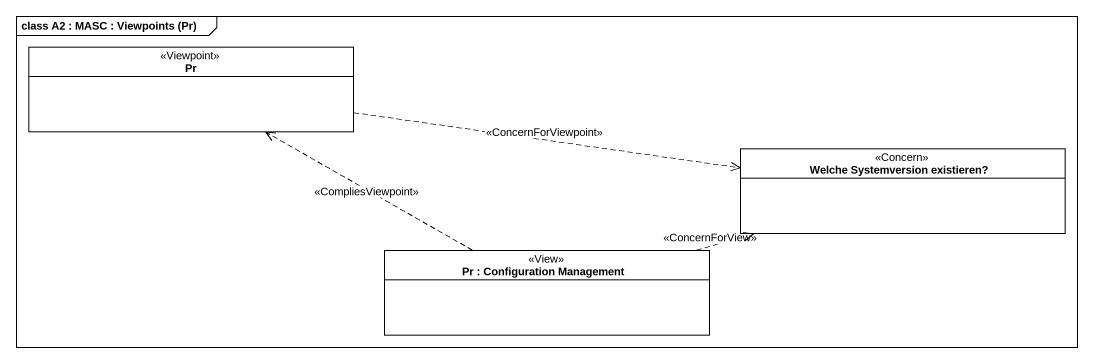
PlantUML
@startuml
mainframe class A2 : MASC : Viewpoints (Pr)
hide circle
hide empty members
class Pr <<Viewpoint>>
class "Welche Systemversion existieren?" as Welche_Systemversion <<Concern>>
class "Pr : Configuration Management" as Pr_Configuration_Management <<View>>
Pr .right.> Welche_Systemversion : <<ConcernForViewpoint>>
Pr_Configuration_Management .left.> Pr : <<CompliesViewpoint>>
Pr_Configuration_Management .right.> Welche_Systemversion : <<ConcernForView>>
@enduml
